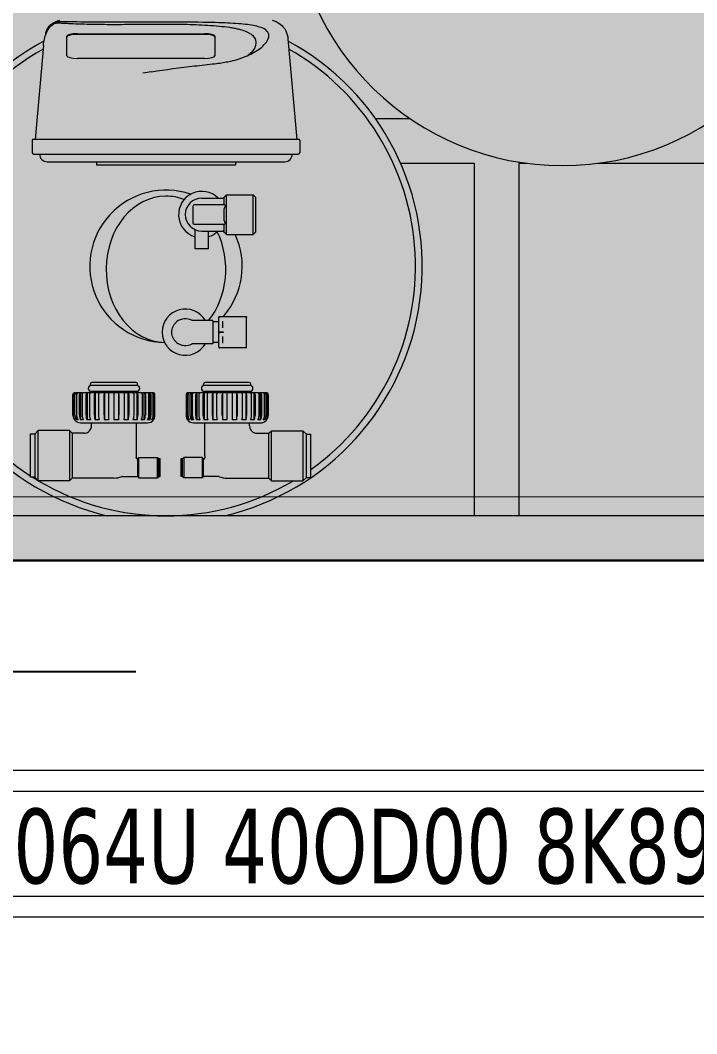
# Model space of a CAD drawing. Header units: centimetres. Extents: x 405564 to 502064, y 46284 to 60634.
# Drawn here: x 484893.1 to 484938.3, y 56594.8 to 56662.7 of the extents above; entities that cross this region are included whole.
import ezdxf
from ezdxf.enums import TextEntityAlignment as Align

# ---------------------------------------------------------------- set-up
doc = ezdxf.new("R2010")
doc.units = ezdxf.units.CM
doc.linetypes.add('CENTERX3', pattern=[23, 15, -3, 2, -3])
doc.layers.get('0').update_dxf_attribs({"color": 8, "lineweight": 9})
for name, color, linetype, lineweight in [('0-KRCN-AYDINLATMA-130426', 8, 'Continuous', 9), ('0-KRCN-MİMARİ-220526', 8, 'Continuous', 9), ('Visible (ISO)', 8, 'Continuous', 18)]:
    doc.layers.add(name, color=color, linetype=linetype, lineweight=lineweight)
doc.layers.add('AS_NOT_MIMARI', color=8, linetype='Continuous')
doc.styles.add('TAHOMA', font='tahoma.ttf')

# ---------------------------------------------------------------- blocks, each defined once
blk = doc.blocks.new('YPL 064U 40OD00 8K89 149 MG 66')
at = {"layer": '0-KRCN-AYDINLATMA-130426'}
for points in [[(75.25, -2.9), (75.25, 2.9, 0.414214), (73.25, 4.9), (-73.25, 4.9, 0.414214), (-75.25, 2.9), (-75.25, -2.9, 0.414214), (-73.25, -4.9), (73.25, -4.9, 0.414214)], [(73.85, -2.5), (73.85, 2.5, 0.414214), (72.85, 3.5), (-72.85, 3.5, 0.414214), (-73.85, 2.5), (-73.85, -2.5, 0.414214), (-72.85, -3.5), (72.85, -3.5, 0.414214)]]:
    blk.add_lwpolyline(points, format="xyb", close=True, dxfattribs=at)
at = {"layer": '0-KRCN-AYDINLATMA-130426', "ltscale": 60, "style": 'TAHOMA', "width": 0.8}
blk.add_text('YPL 064U 40OD00 8K89 149 MG 66', height=5, dxfattribs=at).set_placement((0.002, -0.148), align=Align.MIDDLE_CENTER)
blk = doc.blocks.new('G$C546873DE')
at = {"layer": '0-KRCN-AYDINLATMA-130426'}
blk.add_blockref('YPL 064U 40OD00 8K89 149 MG 66', (14360.68, 9473.546), dxfattribs=at)
blk = doc.blocks.new('A$Cdfb98813')
h = blk.add_hatch()
h.set_pattern_fill('ANGLE', color=256, scale=0.3)
h.set_pattern_definition([(0, (182.2423, -979.0145), (0, 2.0955), [1.524, -0.5715]), (90, (182.2423, -979.0145), (-2.0955, 1e-16), [1.524, -0.5715])])
h.paths.add_polyline_path([(1918.018, 199.001), (1545.018, 199.001), (1545.018, 300), (1515.018, 300), (1515.018, 199.001), (238.979, 199.001), (238.979, -429.5), (238.979, -658.015), (1918.018, -658.015)])
h.paths.add_polyline_path([(268.979, -429.5), (268.979, 169.001), (1888.018, 169.001), (1888.018, -628.015), (268.979, -628.015), (268.979, -453.5)], flags=16)
h.paths.add_polyline_path([(1888.018, -429.5), (268.979, -429.5), (268.979, -459.5), (1888.018, -459.5)], flags=0)
h = blk.add_hatch()
h.set_pattern_fill('ANGLE', color=256)
h.set_pattern_definition([(0, (-483849.746, -58273.935), (0, 6.985), [5.08, -1.905]), (90, (-483849.746, -58273.935), (-6.985, 4e-16), [5.08, -1.905])])
h.paths.add_polyline_path([(425.139, -15.05), (800.139, -15.05), (800.139, -100), (900, -100), (900.139, -15.05), (1700, -15.05), (1700, -100), (1800, -100), (1800.139, -15.05), (2235.139, -15.05), (2235.139, -206), (425.139, -206.05)])
at = {"linetype": 'CENTERX3', "ltscale": 10}
blk.add_line((1051.038, -213.5), (1013.303, -213.5), dxfattribs=at)
for points in [[(425.139, -25.065), (425.139, -206.05), (2235.139, -206.05), (2235.139, -15.05), (1800, -15.05)], [(425.139, -15.05), (800.139, -15.05), (800.139, -100), (900, -100), (900.139, -15.05), (1700, -15.05), (1700, -100), (1800, -100), (1800.139, -15.05), (2235.139, -15.05), (2235.139, -206), (425.139, -206.05), (425.139, -15.05)]]:
    blk.add_lwpolyline(points)
at = {"layer": 'Visible (ISO)'}
for p, q in [((1046.429, -172.261), (1046.429, -170.946)), ((1047.129, -170.779), (1055.629, -170.779)), ((1055.629, -170.827), (1047.129, -170.827)), ((1056.329, -170.946), (1056.329, -172.261)), ((1044.858, -171.557), (1044.308, -177.85)), ((1061.219, -171.124), (1061.219, -171.124)), ((1061.219, -171.128), (1061.808, -177.85)), ((1055.629, -172.429), (1047.129, -172.429)), ((1067.062, -176.45), (1069.373, -176.45)), ((1044.108, -177.9), (1044.108, -178.75)), ((1044.807, -177.85), (1044.158, -177.85)), ((1046.347, -177.85), (1044.807, -177.85)), ((1059.768, -177.85), (1046.347, -177.85)), ((1061.308, -177.85), (1059.768, -177.85)), ((1061.958, -177.85), (1061.308, -177.85)), ((1062.008, -177.9), (1062.008, -178.75)), ((1044.208, -178.85), (1044.856, -178.85)), ((1044.856, -178.85), (1046.356, -178.85)), ((1046.356, -178.85), (1059.759, -178.85)), ((1059.759, -178.85), (1061.259, -178.85)), ((1061.259, -178.85), (1061.908, -178.85)), ((1045.108, -179.35), (1045.739, -179.35)), ((1045.739, -179.35), (1046.529, -179.35)), ((1046.529, -179.35), (1059.586, -179.35)), ((1048.408, -179.35), (1048.408, -179.55)), ((1048.408, -179.55), (1057.708, -179.55)), ((1057.708, -179.35), (1057.708, -179.55)), ((1059.586, -179.35), (1060.376, -179.35)), ((1060.376, -179.35), (1061.008, -179.35)), ((1068.758, -179.45), (1073.675, -179.45)), ((1073.675, -179.45), (1073.675, -203.05)), ((1076.675, -179.45), (1077.204, -179.45)), ((1076.675, -179.45), (1076.675, -203.05)), ((1081.971, -179.45), (1098.874, -179.45)), ((1055.452, -181.785), (1056.855, -181.785)), ((1056.952, -181.71), (1057.102, -181.56)), ((1056.952, -182.235), (1056.952, -181.71)), ((1057.102, -184.21), (1057.102, -181.56)), ((1057.102, -181.56), (1058.902, -181.56)), ((1058.902, -184.21), (1058.902, -181.56)), ((1059.052, -181.71), (1058.902, -181.56)), ((1059.052, -181.71), (1059.052, -184.06)), ((1054.852, -182.335), (1054.852, -183.435)), ((1056.969, -182.235), (1054.952, -182.235)), ((1056.952, -183.298), (1056.952, -182.472)), ((1054.952, -183.535), (1056.969, -183.535)), ((1056.952, -184.06), (1056.952, -183.535)), ((1055.002, -185.185), (1055.002, -183.952)), ((1055.452, -183.985), (1056.855, -183.985)), ((1055.902, -185.185), (1055.902, -183.985)), ((1056.952, -184.06), (1057.102, -184.21)), ((1057.102, -184.21), (1058.902, -184.21)), ((1059.052, -184.06), (1058.902, -184.21)), ((1055.902, -185.185), (1055.002, -185.185)), ((1056.602, -189.764), (1056.602, -189.755)), ((1056.602, -190.747), (1056.602, -189.764)), ((1056.652, -189.705), (1056.863, -189.705)), ((1056.863, -189.727), (1056.652, -189.727)), ((1056.902, -189.708), (1058.402, -189.708)), ((1058.452, -190.755), (1058.452, -189.761)), ((1056.202, -189.98), (1054.795, -189.98)), ((1056.202, -189.98), (1056.202, -191.53)), ((1056.552, -190.055), (1056.202, -190.055)), ((1056.852, -190.47), (1056.852, -190.021)), ((1056.602, -190.764), (1056.602, -190.747)), ((1056.602, -191.747), (1056.602, -190.764)), ((1056.652, -190.733), (1056.863, -190.733)), ((1056.863, -190.777), (1056.652, -190.777)), ((1056.852, -191.49), (1056.852, -191.041)), ((1058.448, -190.755), (1058.452, -190.755)), ((1058.452, -191.75), (1058.452, -190.755)), ((1056.202, -191.53), (1054.795, -191.53)), ((1056.552, -191.455), (1056.202, -191.455)), ((1056.602, -191.755), (1056.602, -191.747)), ((1056.652, -191.783), (1056.863, -191.783)), ((1056.863, -191.805), (1056.652, -191.805)), ((1058.402, -191.803), (1056.902, -191.803)), ((1048.002, -194.323), (1048.002, -194.223)), ((1051.152, -194.323), (1048.002, -194.323)), ((1049.577, -194.123), (1048.102, -194.123)), ((1051.052, -194.123), (1049.577, -194.123)), ((1051.152, -194.323), (1051.152, -194.223)), ((1055.577, -194.327), (1055.577, -194.227)), ((1058.727, -194.327), (1055.577, -194.327)), ((1057.152, -194.127), (1055.677, -194.127)), ((1058.627, -194.127), (1057.152, -194.127)), ((1058.727, -194.327), (1058.727, -194.227)), ((1046.827, -194.923), (1046.827, -196.323)), ((1046.834, -196.323), (1046.834, -194.923)), ((1046.871, -194.923), (1046.871, -196.323)), ((1046.933, -194.823), (1046.927, -194.823)), ((1046.933, -194.823), (1046.933, -194.83)), ((1046.97, -194.823), (1046.933, -194.823)), ((1046.968, -196.323), (1046.968, -194.923)), ((1047.061, -194.823), (1046.97, -194.823)), ((1047.061, -194.823), (1047.061, -196.623)), ((1047.172, -194.823), (1047.061, -194.823)), ((1047.079, -194.923), (1047.079, -196.323)), ((1047.348, -194.823), (1047.172, -194.823)), ((1047.267, -196.323), (1047.267, -194.923)), ((1047.348, -194.823), (1047.348, -196.623)), ((1047.524, -194.823), (1047.348, -194.823)), ((1047.443, -194.923), (1047.443, -196.323)), ((1047.775, -194.823), (1047.524, -194.823)), ((1047.711, -196.323), (1047.711, -194.923)), ((1047.775, -194.823), (1047.775, -196.623)), ((1048.006, -194.823), (1047.775, -194.823)), ((1047.942, -194.923), (1047.942, -196.323)), ((1051.152, -194.723), (1048.002, -194.723)), ((1048.002, -194.823), (1048.002, -194.723)), ((1048.314, -194.823), (1048.006, -194.823)), ((1048.272, -196.323), (1048.272, -194.923)), ((1048.314, -194.823), (1048.314, -196.623)), ((1048.586, -194.823), (1048.314, -194.823)), ((1048.543, -194.923), (1048.543, -196.323)), ((1048.933, -194.823), (1048.586, -194.823)), ((1048.915, -196.323), (1048.915, -194.923)), ((1048.933, -194.823), (1048.933, -196.623)), ((1049.228, -194.823), (1048.933, -194.823)), ((1049.209, -194.923), (1049.209, -196.323)), ((1049.593, -194.823), (1049.228, -194.823)), ((1049.892, -194.823), (1049.593, -194.823)), ((1049.599, -196.323), (1049.599, -194.923)), ((1049.892, -196.623), (1049.892, -194.823)), ((1050.251, -194.823), (1049.892, -194.823)), ((1049.899, -194.923), (1049.899, -196.323)), ((1050.537, -194.823), (1050.251, -194.823)), ((1050.282, -196.323), (1050.282, -194.923)), ((1050.537, -196.623), (1050.537, -194.823)), ((1050.868, -194.823), (1050.537, -194.823)), ((1050.568, -194.923), (1050.568, -196.323)), ((1051.121, -194.823), (1050.868, -194.823)), ((1050.921, -196.323), (1050.921, -194.923)), ((1051.121, -196.623), (1051.121, -194.823)), ((1051.403, -194.823), (1051.121, -194.823)), ((1051.152, -194.823), (1051.152, -194.723)), ((1051.175, -194.923), (1051.175, -196.323)), ((1051.608, -194.823), (1051.403, -194.823)), ((1051.476, -196.323), (1051.476, -194.923)), ((1051.608, -196.623), (1051.608, -194.823)), ((1051.823, -194.823), (1051.608, -194.823)), ((1051.681, -194.923), (1051.681, -196.323)), ((1051.967, -194.823), (1051.823, -194.823)), ((1051.911, -196.323), (1051.911, -194.923)), ((1051.967, -196.623), (1051.967, -194.823)), ((1052.102, -194.823), (1051.967, -194.823)), ((1052.055, -194.923), (1052.055, -196.323)), ((1052.176, -194.823), (1052.102, -194.823)), ((1052.176, -194.859), (1052.176, -194.823)), ((1052.222, -194.823), (1052.176, -194.823)), ((1052.199, -196.323), (1052.199, -194.923)), ((1052.227, -194.823), (1052.222, -194.823)), ((1052.227, -194.823), (1052.227, -194.823)), ((1052.274, -194.923), (1052.274, -196.323)), ((1052.322, -196.323), (1052.322, -194.923)), ((1054.406, -194.927), (1054.406, -196.327)), ((1054.455, -196.327), (1054.455, -194.927)), ((1054.506, -194.827), (1054.502, -194.827)), ((1054.502, -194.827), (1054.502, -194.827)), ((1054.552, -194.827), (1054.506, -194.827)), ((1054.529, -194.927), (1054.529, -196.327)), ((1054.552, -194.827), (1054.552, -194.863)), ((1054.626, -194.827), (1054.552, -194.827)), ((1054.761, -194.827), (1054.626, -194.827)), ((1054.673, -196.327), (1054.673, -194.927)), ((1054.761, -194.827), (1054.761, -196.627)), ((1054.905, -194.827), (1054.761, -194.827)), ((1054.818, -194.927), (1054.818, -196.327)), ((1055.12, -194.827), (1054.905, -194.827)), ((1055.047, -196.327), (1055.047, -194.927)), ((1055.12, -194.827), (1055.12, -196.627)), ((1055.326, -194.827), (1055.12, -194.827)), ((1055.253, -194.927), (1055.253, -196.327)), ((1055.607, -194.827), (1055.326, -194.827)), ((1055.554, -196.327), (1055.554, -194.927)), ((1058.727, -194.727), (1055.577, -194.727)), ((1055.577, -194.827), (1055.577, -194.727)), ((1055.607, -194.827), (1055.607, -196.627)), ((1055.861, -194.827), (1055.607, -194.827)), ((1055.807, -194.927), (1055.807, -196.327)), ((1056.191, -194.827), (1055.861, -194.827)), ((1056.16, -196.327), (1056.16, -194.927)), ((1056.191, -194.827), (1056.191, -196.627)), ((1056.477, -194.827), (1056.191, -194.827)), ((1056.446, -194.927), (1056.446, -196.327)), ((1056.836, -194.827), (1056.477, -194.827)), ((1056.829, -196.327), (1056.829, -194.927)), ((1056.836, -194.827), (1056.836, -196.627)), ((1057.135, -194.827), (1056.836, -194.827)), ((1057.129, -194.927), (1057.129, -196.327)), ((1057.152, -194.827), (1057.135, -194.827)), ((1057.5, -194.827), (1057.152, -194.827)), ((1057.795, -194.827), (1057.5, -194.827)), ((1057.519, -196.327), (1057.519, -194.927)), ((1057.795, -196.627), (1057.795, -194.827)), ((1058.142, -194.827), (1057.795, -194.827)), ((1057.813, -194.927), (1057.813, -196.327)), ((1058.414, -194.827), (1058.142, -194.827)), ((1058.185, -196.327), (1058.185, -194.927)), ((1058.414, -196.627), (1058.414, -194.827)), ((1058.722, -194.827), (1058.414, -194.827)), ((1058.456, -194.927), (1058.456, -196.327)), ((1058.954, -194.827), (1058.722, -194.827)), ((1058.727, -194.827), (1058.727, -194.727)), ((1058.786, -196.327), (1058.786, -194.927)), ((1058.954, -196.627), (1058.954, -194.827)), ((1059.204, -194.827), (1058.954, -194.827)), ((1059.017, -194.927), (1059.017, -196.327)), ((1059.38, -194.827), (1059.204, -194.827)), ((1059.285, -196.327), (1059.285, -194.927)), ((1059.38, -196.627), (1059.38, -194.827)), ((1059.556, -194.827), (1059.38, -194.827)), ((1059.461, -194.927), (1059.461, -196.327)), ((1059.667, -194.827), (1059.556, -194.827)), ((1059.649, -196.327), (1059.649, -194.927)), ((1059.667, -196.627), (1059.667, -194.827)), ((1059.758, -194.827), (1059.667, -194.827)), ((1059.795, -194.827), (1059.758, -194.827)), ((1059.76, -194.927), (1059.76, -196.327)), ((1059.795, -194.834), (1059.795, -194.827)), ((1059.802, -194.827), (1059.795, -194.827)), ((1059.857, -196.327), (1059.857, -194.927)), ((1059.895, -194.927), (1059.895, -196.327)), ((1059.902, -194.927), (1059.902, -196.327)), ((1046.933, -196.564), (1046.933, -196.623)), ((1046.97, -196.623), (1046.933, -196.623)), ((1047.172, -196.623), (1047.061, -196.623)), ((1047.524, -196.623), (1047.348, -196.623)), ((1048.006, -196.623), (1047.775, -196.623)), ((1048.586, -196.623), (1048.314, -196.623)), ((1049.228, -196.623), (1048.933, -196.623)), ((1049.892, -196.623), (1049.593, -196.623)), ((1050.537, -196.623), (1050.251, -196.623)), ((1051.121, -196.623), (1050.868, -196.623)), ((1051.608, -196.623), (1051.403, -196.623)), ((1051.967, -196.623), (1051.823, -196.623)), ((1052.176, -196.623), (1052.102, -196.623)), ((1052.176, -196.623), (1052.176, -196.473)), ((1052.227, -196.623), (1052.222, -196.623)), ((1052.227, -196.623), (1052.227, -196.617)), ((1054.502, -196.627), (1054.502, -196.621)), ((1054.506, -196.627), (1054.502, -196.627)), ((1054.552, -196.477), (1054.552, -196.627)), ((1054.626, -196.627), (1054.552, -196.627)), ((1054.905, -196.627), (1054.761, -196.627)), ((1055.326, -196.627), (1055.12, -196.627)), ((1055.861, -196.627), (1055.607, -196.627)), ((1056.477, -196.627), (1056.191, -196.627)), ((1057.135, -196.627), (1056.836, -196.627)), ((1057.795, -196.627), (1057.5, -196.627)), ((1058.414, -196.627), (1058.142, -196.627)), ((1058.954, -196.627), (1058.722, -196.627)), ((1059.38, -196.627), (1059.204, -196.627)), ((1059.667, -196.627), (1059.556, -196.627)), ((1059.795, -196.627), (1059.758, -196.627)), ((1059.795, -196.627), (1059.795, -196.568)), ((1044.277, -197.573), (1044.502, -197.348)), ((1044.502, -200.698), (1044.502, -197.348)), ((1046.602, -197.348), (1044.502, -197.348)), ((1046.602, -197.348), (1046.602, -200.698)), ((1046.777, -197.523), (1046.602, -197.348)), ((1047.327, -196.823), (1051.827, -196.823)), ((1048.077, -197.023), (1048.077, -196.823)), ((1051.077, -199.023), (1051.077, -196.823)), ((1054.902, -196.827), (1059.402, -196.827)), ((1055.652, -199.027), (1055.652, -196.827)), ((1058.652, -197.027), (1058.652, -196.827)), ((1059.952, -197.527), (1060.127, -197.352)), ((1060.127, -200.702), (1060.127, -197.352)), ((1060.127, -197.352), (1062.227, -197.352)), ((1062.227, -197.352), (1062.227, -200.702)), ((1062.452, -197.577), (1062.227, -197.352)), ((1043.977, -197.573), (1043.977, -200.473)), ((1044.277, -197.573), (1043.977, -197.573)), ((1044.277, -197.573), (1044.277, -200.473)), ((1046.777, -197.523), (1046.777, -200.523)), ((1047.577, -197.523), (1046.777, -197.523)), ((1059.152, -197.527), (1059.952, -197.527)), ((1059.952, -200.527), (1059.952, -197.527)), ((1062.452, -200.477), (1062.452, -197.577)), ((1062.452, -197.577), (1062.752, -197.577)), ((1062.752, -200.477), (1062.752, -197.577)), ((1051.119, -199.223), (1051.177, -199.223)), ((1051.177, -199.223), (1051.252, -199.148)), ((1051.177, -200.423), (1051.177, -199.223)), ((1051.252, -200.498), (1051.252, -199.148)), ((1051.252, -199.148), (1052.482, -199.148)), ((1052.482, -200.498), (1052.482, -199.148)), ((1052.557, -199.223), (1052.482, -199.148)), ((1052.557, -199.223), (1052.557, -200.423)), ((1052.557, -199.223), (1052.677, -199.223)), ((1052.677, -200.423), (1052.677, -199.223)), ((1054.052, -199.227), (1054.052, -200.427)), ((1054.172, -199.227), (1054.052, -199.227)), ((1054.172, -199.227), (1054.247, -199.152)), ((1054.172, -200.427), (1054.172, -199.227)), ((1054.247, -199.152), (1054.247, -200.502)), ((1055.477, -199.152), (1054.247, -199.152)), ((1055.477, -199.152), (1055.477, -200.502)), ((1055.552, -199.227), (1055.477, -199.152)), ((1055.552, -199.227), (1055.552, -200.427)), ((1055.609, -199.227), (1055.552, -199.227)), ((1044.277, -200.473), (1043.977, -200.473)), ((1044.277, -200.473), (1044.502, -200.698)), ((1046.602, -200.698), (1044.502, -200.698)), ((1046.777, -200.523), (1046.602, -200.698)), ((1049.577, -200.523), (1046.777, -200.523)), ((1050.124, -200.423), (1051.177, -200.423)), ((1051.177, -200.423), (1051.252, -200.498)), ((1051.252, -200.498), (1052.482, -200.498)), ((1052.557, -200.423), (1052.482, -200.498)), ((1052.557, -200.423), (1052.677, -200.423)), ((1054.172, -200.427), (1054.052, -200.427)), ((1054.172, -200.427), (1054.247, -200.502)), ((1055.477, -200.502), (1054.247, -200.502)), ((1055.552, -200.427), (1055.477, -200.502)), ((1056.604, -200.427), (1055.552, -200.427)), ((1057.152, -200.527), (1059.952, -200.527)), ((1059.952, -200.527), (1060.127, -200.702)), ((1060.127, -200.702), (1062.227, -200.702)), ((1062.452, -200.477), (1062.227, -200.702)), ((1062.452, -200.477), (1062.752, -200.477)), ((1148.675, -203.05), (936.675, -203.05)), ((1151.675, -206.05), (933.675, -206.05))]:
    blk.add_line(p, q, dxfattribs=at)
blk.add_lwpolyline([(1383.84, -168.339), (1776.42, -168.339), (1776.42, -201.839), (415.585, -201.748)], dxfattribs=at)
for centre, radius, start, end in [((1079.587, -161.508), 18.1, 93.37893, 86.62107), ((1053.058, -186.35), 17.15, 118.40657, 256.84575), ((1053.058, -186.35), 17.15, 283.15425, 61.53281), ((1053.058, -186.35), 16.7, 64.34423, 64.34425), ((1053.058, -186.35), 16.7, 119.49394, 237.05925), ((1053.058, -186.35), 16.7, 119.42975, 119.42977), ((1053.058, -186.35), 16.7, 305.48413, 60.50606), ((1044.158, -177.9), 0.05, 90, 180), ((1061.958, -177.9), 0.05, 0, 90), ((1044.208, -178.75), 0.1, 180, 269.9995), ((1045.108, -178.85), 0.5, 180, 270), ((1061.008, -178.85), 0.5, 270, 0), ((1061.908, -178.75), 0.1, 270, 0), ((1053.058, -186.35), 5.1, 71.1105, 268.96579), ((1055.452, -182.885), 1.55, 45.20868, 252.72802), ((1055.452, -182.885), 1.1, 90, 270), ((1056.855, -181.685), 0.1, 270, 345.52249), ((1054.952, -182.335), 0.1, 90, 180), ((1054.952, -183.435), 0.1, 180, 270), ((1055.452, -182.885), 1.55, 287.27198, 314.79132), ((1056.855, -184.085), 0.1, 14.47751, 90), ((1053.058, -186.35), 5.1, 318.82062, 24.80932), ((1054.352, -190.755), 1.55, 30, 330), ((1054.352, -190.755), 0.9, 60.09172, 130.32022), ((1053.058, -186.35), 4.625, 232.10708, 232.10846), ((1056.552, -190.005), 0.05, 270, 0), ((1053.058, -186.35), 5.1, 313.42718, 313.98723), ((1054.352, -190.755), 0.9, 229.67978, 299.90828), ((1056.552, -191.505), 0.05, 0, 90), ((1048.052, -194.523), 0.2, 90, 270), ((1048.102, -194.223), 0.1, 90.00093, 180), ((1051.052, -194.223), 0.1, 0, 89.99907), ((1051.102, -194.523), 0.2, 270, 90), ((1055.627, -194.527), 0.2, 90, 270), ((1055.677, -194.227), 0.1, 90.00093, 180), ((1058.627, -194.227), 0.1, 0, 89.99907), ((1058.677, -194.527), 0.2, 270, 90), ((1046.927, -194.923), 0.1, 90, 180), ((1059.802, -194.927), 0.1, 0, 90), ((1047.327, -196.323), 0.5, 180, 270), ((1051.827, -196.323), 0.5, 270, 323.1301), ((1054.902, -196.327), 0.5, 216.8699, 270), ((1059.402, -196.327), 0.5, 270, 0), ((1049.577, -199.023), 1.5, 354.44669, 0), ((1057.152, -199.027), 1.5, 180, 185.55331), ((1053.058, -186.35), 16.7, 237.7459, 239.11813), ((1053.058, -186.35), 16.7, 239.2227, 300.75364), ((1049.577, -199.023), 1.5, 270, 290.69384), ((1057.152, -199.027), 1.5, 249.30616, 270)]:
    blk.add_arc(centre, radius, start, end, dxfattribs=at)
for centre, major_axis, ratio, start_param, end_param in [((1109.038, -169.705), (-63.981, -11.28), 0.675743, 6.052129, 6.054634), ((1047.129, -170.946), (-0.7, 0), 0.23913, 4.712389, 6.283185), ((1047.129, -170.994), (-0.7, 0), 0.23913, 4.712389, 6.283185), ((1055.629, -170.946), (0.7, 0), 0.23913, 0, 1.570796), ((1055.629, -170.994), (0.7, 0), 0.23913, 0, 1.570796), ((1047.129, -172.261), (-0.7, 0), 0.23913, 0, 1.570796), ((1055.629, -172.261), (0.7, 0), 0.23913, 4.712389, 6.283185), ((1053.941, -182.167), (34.559, 5.163), 0.258191, 1.586009, 1.602337), ((1053.058, -186.55), (0, 4.9), 0.816327, 0, 3.118518), ((1053.058, -186.55), (0, 4.9), 0.816327, 5.975015, 6.283185), ((1053.058, -186.55), (0, 4.9), 0.816327, 3.936902, 5.251325), ((1053.058, -186.55), (0, 4.9), 0.816327, 3.318247, 3.31825), ((1046.933, -194.923), (-0.001, 0.1), 0.99364, 6.275015, 7.845703), ((1046.97, -194.923), (0.001, -0.1), 0.99364, 3.133414, 4.704103), ((1047.061, -194.923), (0, 0.1), 0.931206, 6.282498, 7.853186), ((1047.172, -194.923), (0, -0.1), 0.931206, 3.140904, 4.711592), ((1047.348, -194.923), (0, 0.1), 0.810261, 6.282982, 7.85367), ((1047.524, -194.923), (0, -0.1), 0.810261, 3.141389, 4.712077), ((1047.775, -194.923), (0, 0.1), 0.638404, 6.28311, 7.853798), ((1048.006, -194.923), (0, -0.1), 0.638404, 3.141517, 4.712206), ((1048.314, -194.923), (0, 0.1), 0.426434, 6.283159, 7.853847), ((1048.586, -194.923), (0, -0.1), 0.426434, 3.141566, 4.712254), ((1048.933, -194.923), (0, 0.1), 0.18767, 6.283178, 7.853867), ((1049.228, -194.923), (0, -0.1), 0.18767, 3.141586, 4.712274), ((1049.593, -194.923), (0, -0.1), 0.062887, 1.570908, 3.141596), ((1049.892, -194.923), (0, 0.1), 0.062887, 4.712501, 6.283189), ((1050.251, -194.923), (0, -0.1), 0.309492, 1.570919, 3.141607), ((1050.537, -194.923), (0, 0.1), 0.309492, 4.712511, 6.283199), ((1050.868, -194.923), (0, -0.1), 0.536651, 1.57095, 3.141638), ((1051.121, -194.923), (0, 0.1), 0.536651, 4.712543, 6.283231), ((1051.403, -194.923), (0, -0.1), 0.73009, 1.571027, 3.141715), ((1051.608, -194.923), (0, 0.1), 0.73009, 4.71262, 6.283308), ((1051.823, -194.923), (0, -0.1), 0.877654, 1.571259, 3.141947), ((1051.967, -194.923), (0, 0.1), 0.877654, 4.712852, 6.28354), ((1052.102, -194.923), (0, -0.1), 0.970073, 1.572582, 3.14327), ((1052.176, -194.923), (0, 0.1), 0.970073, 4.714176, 6.284864), ((1052.222, -194.923), (-0.1, -0.003), 0.998461, 3.107581, 4.678269), ((1054.506, -194.927), (-0.1, 0.003), 0.998461, 4.746543, 6.317231), ((1054.552, -194.927), (0, 0.1), 0.970073, 6.281508, 7.852196), ((1054.626, -194.927), (0, -0.1), 0.970073, 3.139914, 4.710602), ((1054.761, -194.927), (0, 0.1), 0.877654, 6.282831, 7.853519), ((1054.905, -194.927), (0, -0.1), 0.877654, 3.141238, 4.711926), ((1055.12, -194.927), (0, 0.1), 0.73009, 6.283063, 7.853751), ((1055.326, -194.927), (0, -0.1), 0.73009, 3.14147, 4.712158), ((1055.607, -194.927), (0, 0.1), 0.536651, 6.28314, 7.853828), ((1055.861, -194.927), (0, -0.1), 0.536651, 3.141547, 4.712235), ((1056.191, -194.927), (0, 0.1), 0.309492, 6.283171, 7.853859), ((1056.477, -194.927), (0, -0.1), 0.309492, 3.141579, 4.712267), ((1056.836, -194.927), (0, 0.1), 0.062887, 6.283182, 7.85387), ((1057.135, -194.927), (0, -0.1), 0.062887, 3.141589, 4.712277), ((1057.5, -194.927), (0, -0.1), 0.18767, 1.570911, 3.1416), ((1057.795, -194.927), (0, 0.1), 0.18767, 4.712504, 6.283192), ((1058.142, -194.927), (0, -0.1), 0.426434, 1.570931, 3.141619), ((1058.414, -194.927), (0, 0.1), 0.426434, 4.712524, 6.283212), ((1058.722, -194.927), (0, -0.1), 0.638404, 1.57098, 3.141668), ((1058.954, -194.927), (0, 0.1), 0.638404, 4.712572, 6.283261), ((1059.204, -194.927), (0, -0.1), 0.810261, 1.571108, 3.141796), ((1059.38, -194.927), (0, 0.1), 0.810261, 4.712701, 6.283389), ((1059.556, -194.927), (0, -0.1), 0.931206, 1.571592, 3.14228), ((1059.667, -194.927), (0, 0.1), 0.931206, 4.713185, 6.283874), ((1059.758, -194.927), (-0.001, -0.1), 0.99364, 1.579075, 3.149763), ((1059.795, -194.927), (0.001, 0.1), 0.99364, 4.720675, 6.291364), ((1047.33, -196.323), (0.002, 0.5), 0.99349, 1.575775, 2.219358), ((1047.368, -196.323), (-0.002, -0.5), 0.99349, 4.717357, 5.36094), ((1047.434, -196.323), (0, 0.5), 0.931065, 1.571282, 2.214866), ((1047.544, -196.323), (0, -0.5), 0.931065, 4.712874, 5.356457), ((1047.672, -196.323), (0, 0.5), 0.810139, 1.570985, 2.214568), ((1047.848, -196.323), (0, -0.5), 0.810138, 4.712577, 5.356161), ((1048.03, -196.323), (0, 0.5), 0.638308, 1.570906, 2.214489), ((1048.261, -196.323), (0, -0.5), 0.638308, 4.712498, 5.356082), ((1048.485, -196.323), (0, 0.5), 0.42637, 1.570876, 2.214459), ((1048.756, -196.323), (0, -0.5), 0.42637, 4.712468, 5.356052), ((1049.009, -196.323), (0, 0.5), 0.187641, 1.570864, 2.214447), ((1049.303, -196.323), (0, -0.5), 0.187641, 4.712456, 5.35604), ((1049.568, -196.323), (0, -0.5), 0.062878, 0.927148, 1.570731), ((1049.867, -196.323), (0, 0.5), 0.062878, 4.06874, 4.712324), ((1050.128, -196.323), (0, -0.5), 0.309445, 0.927141, 1.570724), ((1050.413, -196.323), (0, 0.5), 0.309445, 4.068734, 4.712317), ((1050.653, -196.323), (0, -0.5), 0.53657, 0.927122, 1.570705), ((1050.906, -196.323), (0, 0.5), 0.53657, 4.068714, 4.712298), ((1051.111, -196.323), (0, -0.5), 0.729979, 0.927074, 1.570657), ((1051.316, -196.323), (0, 0.5), 0.729979, 4.068667, 4.71225), ((1051.472, -196.323), (0, -0.5), 0.877522, 0.926931, 1.570515), ((1051.616, -196.323), (0, 0.5), 0.877521, 4.068525, 4.712108), ((1051.714, -196.323), (0.001, -0.5), 0.969926, 0.926122, 1.569705), ((1051.789, -196.323), (-0.001, 0.5), 0.969926, 4.067717, 4.7113), ((1051.822, -196.323), (-0.501, 0.012), 0.998614, 2.521274, 3.164857), ((1054.906, -196.327), (-0.501, -0.012), 0.998614, 6.259968, 6.903551), ((1054.94, -196.327), (0.001, 0.5), 0.969926, 1.571887, 2.215471), ((1055.014, -196.327), (-0.001, -0.5), 0.969926, 4.713478, 5.357061), ((1055.112, -196.327), (0, 0.5), 0.877522, 1.571078, 2.214661), ((1055.256, -196.327), (0, -0.5), 0.877521, 4.71267, 5.356253), ((1055.412, -196.327), (0, 0.5), 0.729979, 1.570935, 2.214519), ((1055.617, -196.327), (0, -0.5), 0.729979, 4.712528, 5.356111), ((1055.822, -196.327), (0, 0.5), 0.53657, 1.570888, 2.214471), ((1056.075, -196.327), (0, -0.5), 0.53657, 4.71248, 5.356064), ((1056.315, -196.327), (0, 0.5), 0.309445, 1.570868, 2.214452), ((1056.6, -196.327), (0, -0.5), 0.309445, 4.712461, 5.356044), ((1056.861, -196.327), (0, 0.5), 0.062878, 1.570862, 2.214445), ((1057.16, -196.327), (0, -0.5), 0.062878, 4.712454, 5.356038), ((1057.425, -196.327), (0, -0.5), 0.187641, 0.927145, 1.570729), ((1057.72, -196.327), (0, 0.5), 0.187641, 4.068738, 4.712321), ((1057.972, -196.327), (0, -0.5), 0.42637, 0.927133, 1.570717), ((1058.243, -196.327), (0, 0.5), 0.42637, 4.068726, 4.71231), ((1058.467, -196.327), (0, -0.5), 0.638308, 0.927103, 1.570687), ((1058.698, -196.327), (0, 0.5), 0.638308, 4.068696, 4.71228), ((1058.88, -196.327), (0, -0.5), 0.810139, 0.927024, 1.570608), ((1059.056, -196.327), (0, 0.5), 0.810138, 4.068617, 4.712201), ((1059.184, -196.327), (0, -0.5), 0.931065, 0.926727, 1.57031), ((1059.294, -196.327), (0, 0.5), 0.931065, 4.068321, 4.711904), ((1059.36, -196.327), (0.002, -0.5), 0.99349, 0.922234, 1.565818), ((1059.398, -196.327), (-0.002, 0.5), 0.99349, 4.063838, 4.707421)]:
    blk.add_ellipse(centre, major_axis=major_axis, ratio=ratio, start_param=start_param, end_param=end_param, dxfattribs=at)
for points, knots in [([(1045.012, -170.785), (1045.026, -170.697), (1045.052, -170.609), (1045.13, -170.437), (1045.182, -170.352), (1045.319, -170.197), (1045.398, -170.132), (1045.545, -170.048), (1045.612, -170.02), (1045.75, -169.984), (1045.816, -169.976), (1045.883, -169.977)], [0, 0, 0, 0, 0.381629, 0.381629, 0.759783, 0.759783, 1.135288, 1.135288, 1.40392, 1.40392, 1.646261, 1.646261, 1.646261, 1.646261]), ([(1045.056, -170.724), (1045.096, -170.621), (1045.147, -170.525), (1045.281, -170.336), (1045.365, -170.25), (1045.516, -170.144), (1045.583, -170.108), (1045.694, -170.071), (1045.733, -170.062), (1045.809, -170.052), (1045.846, -170.05), (1045.882, -170.052)], [0.472865, 0.472865, 0.472865, 0.472865, 0.967811, 0.967811, 1.561774, 1.561774, 1.940129, 1.940129, 2.132617, 2.132617, 2.312393, 2.312393, 2.312393, 2.312393]), ([(1045.882, -170.052), (1045.884, -170.053), (1045.886, -170.053), (1046.013, -170.06), (1046.137, -170.067), (1046.388, -170.08), (1046.513, -170.086), (1047.143, -170.115), (1047.653, -170.13), (1048.421, -170.145), (1048.677, -170.148), (1049.19, -170.153), (1049.446, -170.153), (1050.211, -170.152), (1050.719, -170.148), (1051.735, -170.138), (1052.243, -170.133), (1053.264, -170.131), (1053.776, -170.134), (1054.551, -170.151), (1054.81, -170.159), (1055.332, -170.18), (1055.594, -170.193), (1056.112, -170.225), (1056.367, -170.244), (1056.854, -170.29), (1057.086, -170.317), (1057.409, -170.364), (1057.512, -170.381), (1057.708, -170.417), (1057.801, -170.436), (1058.06, -170.498), (1058.21, -170.543), (1058.469, -170.643), (1058.578, -170.697), (1058.759, -170.81), (1058.832, -170.87), (1059.003, -171.056), (1059.055, -171.189), (1059.073, -171.391), (1059.068, -171.459), (1059.044, -171.593), (1059.025, -171.66), (1058.938, -171.857), (1058.844, -171.984), (1058.644, -172.153), (1058.578, -172.201), (1058.504, -172.247)], [0.0776353, 0.0776353, 0.0776353, 0.0776353, 0.0779136, 0.0779136, 0.0935386, 0.0935386, 0.1091636, 0.1091636, 0.1716636, 0.1716636, 0.2029136, 0.2029136, 0.2341636, 0.2341636, 0.2966636, 0.2966636, 0.3591636, 0.3591636, 0.4216636, 0.4216636, 0.4529136, 0.4529136, 0.4841636, 0.4841636, 0.5154136, 0.5154136, 0.5466636, 0.5466636, 0.5622886, 0.5622886, 0.5779136, 0.5779136, 0.6091636, 0.6091636, 0.6404136, 0.6404136, 0.6716636, 0.6716636, 0.7341636, 0.7341636, 0.7654136, 0.7654136, 0.7966636, 0.7966636, 0.8591636, 0.8591636, 0.8847726, 0.8847726, 0.8847726, 0.8847726]), ([(1057.764, -172.517), (1058.015, -172.447), (1058.274, -172.343), (1058.531, -172.239), (1058.693, -172.163), (1059.181, -171.903), (1059.436, -171.714), (1059.74, -171.402), (1059.827, -171.275), (1059.905, -171.094), (1059.923, -171.034), (1059.938, -170.929), (1059.938, -170.883), (1059.923, -170.784), (1059.905, -170.731), (1059.807, -170.573), (1059.683, -170.477), (1059.288, -170.311), (1059.013, -170.243), (1058.301, -170.137), (1057.885, -170.102), (1056.932, -170.053), (1056.347, -170.033), (1054.757, -170.006), (1054.073, -170.003), (1052.876, -169.999), (1052.169, -170.001), (1050.313, -170.007), (1049.247, -170.011), (1047.125, -169.996), (1046.434, -169.986), (1045.883, -169.977)], [0.000246, 0.000246, 0.000246, 0.000246, 0.938792, 0.938792, 3.066916, 3.066916, 8.042911, 8.042911, 11.63656, 11.63656, 13.470257, 13.470257, 15.01691, 15.01691, 16.886952, 16.886952, 20.958774, 20.958774, 25.148685, 25.148685, 29.291194, 29.291194, 32.674371, 32.674371, 35.689613, 35.689613, 40.62606, 40.62606, 47.551374, 47.551374, 52.489589, 52.489589, 52.489589, 52.489589]), ([(1060.158, -169.879), (1060.517, -169.957), (1060.904, -170.23), (1061.162, -170.762), (1061.204, -170.947), (1061.219, -171.124)], [0, 0, 0, 0, 3.562875, 3.562875, 5.35559, 5.35559, 5.35559, 5.35559]), ([(1052.083, -173.324), (1053.035, -173.178), (1054.015, -173.05), (1055.406, -172.887), (1055.904, -172.835), (1056.628, -172.746), (1056.928, -172.703), (1057.481, -172.596), (1057.654, -172.548), (1057.764, -172.517)], [-2.389967, -2.389967, -2.389967, -2.389967, -1.294845, -1.294845, -0.797462, -0.797462, -0.414367, -0.414367, -0.000042, -0.000042, -0.000042, -0.000042]), ([(1056.935, -182.235), (1056.927, -182.235), (1056.918, -182.233), (1056.892, -182.222), (1056.874, -182.212), (1056.855, -182.198), (1056.855, -182.198), (1056.855, -182.198)], [0.2627074, 0.2627074, 0.2627074, 0.2627074, 0.3044215, 0.3044215, 0.3676926, 0.3676926, 0.3681972, 0.3681972, 0.3681972, 0.3681972]), ([(1056.969, -182.235), (1056.976, -182.235), (1056.982, -182.236), (1056.996, -182.241), (1057.004, -182.246), (1057.012, -182.259), (1057.014, -182.264), (1057.017, -182.274), (1057.018, -182.28), (1057.018, -182.293), (1057.017, -182.3), (1057.014, -182.314), (1057.012, -182.321), (1057.008, -182.33), (1057.007, -182.333), (1057.006, -182.335)], [0.4236088, 0.4236088, 0.4236088, 0.4236088, 0.4528663, 0.4528663, 0.4965035, 0.4965035, 0.5183221, 0.5183221, 0.5401406, 0.5401406, 0.5619592, 0.5619592, 0.5837778, 0.5837778, 0.5909584, 0.5909584, 0.5909584, 0.5909584]), ([(1056.855, -183.573), (1056.855, -183.572), (1056.855, -183.572), (1056.874, -183.558), (1056.892, -183.548), (1056.918, -183.537), (1056.927, -183.535), (1056.935, -183.535)], [-0.0006168, -0.0006168, -0.0006168, -0.0006168, 0, 0, 0.0773322, 0.0773322, 0.1283166, 0.1283166, 0.1283166, 0.1283166]), ([(1057.006, -183.435), (1057.007, -183.437), (1057.008, -183.44), (1057.012, -183.449), (1057.014, -183.456), (1057.017, -183.47), (1057.018, -183.477), (1057.018, -183.49), (1057.017, -183.496), (1057.014, -183.507), (1057.012, -183.511), (1057.004, -183.524), (1056.996, -183.529), (1056.982, -183.534), (1056.976, -183.535), (1056.969, -183.535)], [0.1426596, 0.1426596, 0.1426596, 0.1426596, 0.1498401, 0.1498401, 0.1716587, 0.1716587, 0.1934773, 0.1934773, 0.2152959, 0.2152959, 0.2371145, 0.2371145, 0.2807517, 0.2807517, 0.3100092, 0.3100092, 0.3100092, 0.3100092]), ([(1055.002, -183.952), (1055.002, -183.941), (1055, -183.93), (1054.993, -183.909), (1054.988, -183.9), (1054.974, -183.882), (1054.966, -183.875), (1054.955, -183.867), (1054.953, -183.866), (1054.95, -183.864), (1054.95, -183.864), (1054.949, -183.864), (1054.949, -183.863), (1054.948, -183.863), (1054.948, -183.863), (1054.948, -183.863), (1054.948, -183.863), (1054.948, -183.863), (1054.948, -183.863), (1054.947, -183.863), (1054.947, -183.863), (1054.947, -183.863), (1054.947, -183.863), (1054.947, -183.863), (1054.947, -183.863), (1054.947, -183.863), (1054.947, -183.863), (1054.947, -183.863), (1054.947, -183.863), (1054.947, -183.863)], [0, 0, 0, 0, 0.0323577, 0.0323577, 0.0648602, 0.0648602, 0.0973611, 0.0973611, 0.1053718, 0.1053718, 0.1071061, 0.1071061, 0.1076663, 0.1076663, 0.1084803, 0.1084803, 0.1092878, 0.1092878, 0.1108963, 0.1108963, 0.113521, 0.113521, 0.1145041, 0.1145041, 0.1145963, 0.1145963, 0.1146462, 0.1146462, 0.1146587, 0.1146587, 0.1146587, 0.1146587]), ([(1056.602, -189.755), (1056.602, -189.755), (1056.602, -189.755), (1056.602, -189.748), (1056.603, -189.742), (1056.608, -189.729), (1056.612, -189.724), (1056.621, -189.715), (1056.626, -189.712), (1056.635, -189.708), (1056.638, -189.707), (1056.645, -189.706), (1056.648, -189.705), (1056.652, -189.705)], [-0.0800181, -0.0800181, -0.0800181, -0.0800181, -0.07967796, -0.07967796, -0.05873332, -0.05873332, -0.03915341, -0.03915341, -0.01981914, -0.01981914, -0.00994749, -0.00994749, 0, 0, 0, 0]), ([(1056.602, -189.764), (1056.602, -189.763), (1056.602, -189.763), (1056.602, -189.758), (1056.603, -189.754), (1056.608, -189.745), (1056.612, -189.741), (1056.621, -189.734), (1056.627, -189.732), (1056.639, -189.728), (1056.645, -189.727), (1056.652, -189.727)], [-0.00034055, -0.00034055, -0.00034055, -0.00034055, 0, 0, 0.02086783, 0.02086783, 0.04047536, 0.04047536, 0.06031477, 0.06031477, 0.07983739, 0.07983739, 0.07983739, 0.07983739]), ([(1056.863, -189.705), (1056.866, -189.705), (1056.869, -189.705), (1056.873, -189.705), (1056.875, -189.705), (1056.877, -189.705), (1056.878, -189.705), (1056.878, -189.705)], [-0.01580764, -0.01580764, -0.01580764, -0.01580764, -0.00841109, -0.00841109, -0.00314398, -0.00314398, -0.00001957, -0.00001957, -0.00001957, -0.00001957]), ([(1056.878, -189.732), (1056.878, -189.731), (1056.877, -189.731), (1056.875, -189.729), (1056.873, -189.729), (1056.869, -189.728), (1056.866, -189.727), (1056.863, -189.727)], [-0.02152917, -0.02152917, -0.02152917, -0.02152917, -0.01689867, -0.01689867, -0.00938026, -0.00938026, 0, 0, 0, 0]), ([(1056.88, -189.706), (1056.884, -189.707), (1056.889, -189.707), (1056.896, -189.708), (1056.899, -189.708), (1056.902, -189.708)], [0, 0, 0, 0, 0.01398351, 0.01398351, 0.02228872, 0.02228872, 0.02228872, 0.02228872]), ([(1056.88, -189.706), (1056.884, -189.707), (1056.889, -189.707), (1056.896, -189.708), (1056.899, -189.708), (1056.902, -189.708)], [0, 0, 0, 0, 0.01401961, 0.01401961, 0.02228503, 0.02228503, 0.02228503, 0.02228503]), ([(1058.402, -189.708), (1058.402, -189.708), (1058.402, -189.708), (1058.402, -189.708), (1058.402, -189.708), (1058.403, -189.708), (1058.404, -189.708), (1058.407, -189.708), (1058.409, -189.708), (1058.415, -189.71), (1058.42, -189.711), (1058.429, -189.715), (1058.434, -189.718), (1058.441, -189.724), (1058.443, -189.727), (1058.445, -189.73)], [0, 0, 0, 0, 0.00010897, 0.00010897, 0.00080639, 0.00080639, 0.00289918, 0.00289918, 0.00919077, 0.00919077, 0.02404276, 0.02404276, 0.04058139, 0.04058139, 0.05286631, 0.05286631, 0.05286631, 0.05286631]), ([(1058.416, -189.716), (1058.425, -189.716), (1058.441, -189.721), (1058.447, -189.733), (1058.447, -189.734), (1058.448, -189.735), (1058.448, -189.736)], [0, 0, 0, 0, 0.925233, 0.925233, 0.925233, 1, 1, 1, 1]), ([(1058.448, -189.736), (1058.449, -189.741), (1058.451, -189.746), (1058.451, -189.755), (1058.452, -189.757), (1058.452, -189.76), (1058.452, -189.76), (1058.452, -189.761)], [-0.02879609, -0.02879609, -0.02879609, -0.02879609, -0.00947084, -0.00947084, 0, 0, 0.00047934, 0.00047934, 0.00047934, 0.00047934]), ([(1053.452, -190.755), (1053.452, -190.69), (1053.459, -190.625), (1053.473, -190.561), (1053.487, -190.498), (1053.507, -190.436), (1053.535, -190.378), (1053.548, -190.348), (1053.563, -190.319), (1053.58, -190.291), (1053.597, -190.263), (1053.615, -190.236), (1053.635, -190.211), (1053.674, -190.159), (1053.719, -190.112), (1053.769, -190.069)], [-1, -1, -1, -1, -0.75, -0.75, -0.75, -0.5, -0.5, -0.5, -0.375, -0.375, -0.375, -0.25, -0.25, -0.25, 0, 0, 0, 0]), ([(1054.8, -189.975), (1054.802, -189.976), (1054.804, -189.977), (1054.809, -189.979), (1054.812, -189.98), (1054.813, -189.98)], [0, 0, 0, 0, 0.00652704, 0.00652704, 0.01610318, 0.01610318, 0.01610318, 0.01610318]), ([(1053.769, -191.442), (1053.719, -191.399), (1053.674, -191.352), (1053.635, -191.3), (1053.615, -191.274), (1053.597, -191.247), (1053.58, -191.219), (1053.563, -191.191), (1053.548, -191.162), (1053.535, -191.133), (1053.507, -191.074), (1053.487, -191.013), (1053.473, -190.949), (1053.459, -190.886), (1053.452, -190.821), (1053.452, -190.755)], [-1, -1, -1, -1, -0.75, -0.75, -0.75, -0.625, -0.625, -0.625, -0.5, -0.5, -0.5, -0.25, -0.25, -0.25, 0, 0, 0, 0]), ([(1056.602, -190.747), (1056.602, -190.747), (1056.602, -190.747), (1056.602, -190.745), (1056.603, -190.743), (1056.608, -190.74), (1056.612, -190.739), (1056.621, -190.736), (1056.626, -190.735), (1056.635, -190.734), (1056.638, -190.734), (1056.645, -190.734), (1056.648, -190.733), (1056.652, -190.733)], [-0.0800181, -0.0800181, -0.0800181, -0.0800181, -0.07967796, -0.07967796, -0.05873332, -0.05873332, -0.03915341, -0.03915341, -0.01981914, -0.01981914, -0.00994749, -0.00994749, 0, 0, 0, 0]), ([(1056.602, -190.764), (1056.602, -190.764), (1056.602, -190.764), (1056.602, -190.765), (1056.603, -190.767), (1056.608, -190.771), (1056.612, -190.772), (1056.621, -190.774), (1056.627, -190.775), (1056.639, -190.777), (1056.645, -190.777), (1056.652, -190.777)], [-0.00034055, -0.00034055, -0.00034055, -0.00034055, 0, 0, 0.02086783, 0.02086783, 0.04047536, 0.04047536, 0.06031477, 0.06031477, 0.07983739, 0.07983739, 0.07983739, 0.07983739]), ([(1056.863, -190.733), (1056.866, -190.733), (1056.869, -190.733), (1056.873, -190.732), (1056.875, -190.731), (1056.877, -190.73), (1056.878, -190.729), (1056.878, -190.729)], [-0.01584471, -0.01584471, -0.01584471, -0.01584471, -0.00843091, -0.00843091, -0.00308972, -0.00308972, -0.00004121, -0.00004121, -0.00004121, -0.00004121]), ([(1056.878, -190.782), (1056.878, -190.781), (1056.877, -190.781), (1056.875, -190.779), (1056.873, -190.779), (1056.869, -190.778), (1056.866, -190.777), (1056.863, -190.777)], [-0.02152917, -0.02152917, -0.02152917, -0.02152917, -0.01689867, -0.01689867, -0.00938026, -0.00938026, 0, 0, 0, 0]), ([(1058.416, -190.755), (1058.425, -190.755), (1058.441, -190.755), (1058.447, -190.755), (1058.447, -190.755), (1058.448, -190.755), (1058.448, -190.755)], [0, 0, 0, 0, 0.925233, 0.925233, 0.925233, 1, 1, 1, 1]), ([(1054.813, -191.53), (1054.813, -191.53), (1054.813, -191.53), (1054.812, -191.531), (1054.811, -191.531), (1054.809, -191.532), (1054.807, -191.532), (1054.804, -191.533), (1054.802, -191.534), (1054.8, -191.535)], [0.04999073, 0.04999073, 0.04999073, 0.04999073, 0.0509509, 0.0509509, 0.05484619, 0.05484619, 0.05965122, 0.05965122, 0.06631776, 0.06631776, 0.06631776, 0.06631776]), ([(1056.602, -191.747), (1056.602, -191.747), (1056.602, -191.747), (1056.602, -191.752), (1056.603, -191.757), (1056.608, -191.766), (1056.612, -191.77), (1056.621, -191.776), (1056.626, -191.779), (1056.635, -191.782), (1056.638, -191.782), (1056.645, -191.783), (1056.648, -191.783), (1056.652, -191.783)], [-0.0800181, -0.0800181, -0.0800181, -0.0800181, -0.07967796, -0.07967796, -0.05873332, -0.05873332, -0.03915341, -0.03915341, -0.01981914, -0.01981914, -0.00994749, -0.00994749, 0, 0, 0, 0]), ([(1056.602, -191.755), (1056.602, -191.755), (1056.602, -191.756), (1056.602, -191.762), (1056.603, -191.769), (1056.608, -191.781), (1056.612, -191.786), (1056.621, -191.795), (1056.627, -191.799), (1056.639, -191.804), (1056.645, -191.805), (1056.652, -191.805)], [-0.00034055, -0.00034055, -0.00034055, -0.00034055, 0, 0, 0.02086783, 0.02086783, 0.04047536, 0.04047536, 0.06031477, 0.06031477, 0.07983739, 0.07983739, 0.07983739, 0.07983739]), ([(1056.863, -191.783), (1056.866, -191.783), (1056.869, -191.783), (1056.873, -191.782), (1056.875, -191.781), (1056.877, -191.78), (1056.878, -191.779), (1056.878, -191.779)], [-0.01584471, -0.01584471, -0.01584471, -0.01584471, -0.00843091, -0.00843091, -0.00308972, -0.00308972, -0.00004121, -0.00004121, -0.00004121, -0.00004121]), ([(1056.878, -191.805), (1056.878, -191.805), (1056.877, -191.805), (1056.875, -191.805), (1056.873, -191.805), (1056.869, -191.805), (1056.866, -191.805), (1056.863, -191.805)], [-0.02152916, -0.02152916, -0.02152916, -0.02152916, -0.01689878, -0.01689878, -0.00938026, -0.00938026, 0, 0, 0, 0]), ([(1056.902, -191.803), (1056.901, -191.803), (1056.901, -191.803), (1056.899, -191.803), (1056.897, -191.803), (1056.892, -191.803), (1056.888, -191.803), (1056.883, -191.804), (1056.882, -191.805), (1056.88, -191.805)], [0, 0, 0, 0, 0.00139842, 0.00139842, 0.00560017, 0.00560017, 0.01716336, 0.01716336, 0.02232845, 0.02232845, 0.02232845, 0.02232845]), ([(1058.445, -191.781), (1058.443, -191.785), (1058.439, -191.788), (1058.431, -191.795), (1058.427, -191.797), (1058.417, -191.801), (1058.411, -191.802), (1058.405, -191.802), (1058.404, -191.802), (1058.403, -191.803), (1058.403, -191.803), (1058.402, -191.803), (1058.402, -191.803), (1058.402, -191.803), (1058.402, -191.803), (1058.402, -191.803), (1058.402, -191.803), (1058.402, -191.803), (1058.402, -191.803), (1058.402, -191.803), (1058.402, -191.803), (1058.402, -191.803)], [0, 0, 0, 0, 0.01549823, 0.01549823, 0.03184531, 0.03184531, 0.04881431, 0.04881431, 0.05080931, 0.05080931, 0.05180873, 0.05180873, 0.05230868, 0.05230868, 0.05255869, 0.05255869, 0.0526837, 0.0526837, 0.0527462, 0.0527462, 0.05280871, 0.05280871, 0.05280871, 0.05280871]), ([(1058.416, -191.795), (1058.425, -191.795), (1058.441, -191.79), (1058.447, -191.778), (1058.447, -191.777), (1058.448, -191.776), (1058.448, -191.775)], [0, 0, 0, 0, 0.925233, 0.925233, 0.925233, 1, 1, 1, 1]), ([(1058.448, -191.775), (1058.449, -191.77), (1058.451, -191.764), (1058.451, -191.756), (1058.452, -191.753), (1058.452, -191.75), (1058.452, -191.75), (1058.452, -191.75)], [0.18559762, 0.18559762, 0.18559762, 0.18559762, 0.20274626, 0.20274626, 0.2111504, 0.2111504, 0.21157576, 0.21157576, 0.21157576, 0.21157576]), ([(1047.577, -197.523), (1047.631, -197.523), (1047.685, -197.514), (1047.788, -197.479), (1047.837, -197.453), (1047.923, -197.388), (1047.961, -197.347), (1048.022, -197.257), (1048.045, -197.207), (1048.071, -197.112), (1048.077, -197.067), (1048.077, -197.023)], [0, 0, 0, 0, 0.1619902, 0.1619902, 0.3245365, 0.3245365, 0.4870626, 0.4870626, 0.6495895, 0.6495895, 0.7821174, 0.7821174, 0.7821174, 0.7821174]), ([(1058.652, -197.027), (1058.652, -197.081), (1058.661, -197.135), (1058.695, -197.238), (1058.721, -197.287), (1058.787, -197.373), (1058.827, -197.411), (1058.917, -197.472), (1058.968, -197.495), (1059.063, -197.521), (1059.107, -197.527), (1059.152, -197.527)], [0, 0, 0, 0, 0.1619902, 0.1619902, 0.3245365, 0.3245365, 0.4870626, 0.4870626, 0.6495895, 0.6495895, 0.7821174, 0.7821174, 0.7821174, 0.7821174]), ([(1051.07, -199.168), (1051.069, -199.174), (1051.069, -199.179), (1051.071, -199.188), (1051.073, -199.191), (1051.077, -199.2), (1051.08, -199.204), (1051.086, -199.211), (1051.089, -199.213), (1051.096, -199.218), (1051.101, -199.22), (1051.11, -199.222), (1051.113, -199.223), (1051.117, -199.223), (1051.118, -199.223), (1051.119, -199.223)], [0, 0, 0, 0, 0.01613245, 0.01613245, 0.02720439, 0.02720439, 0.04361451, 0.04361451, 0.05368321, 0.05368321, 0.07011763, 0.07011763, 0.08008874, 0.08008874, 0.08310835, 0.08310835, 0.08310835, 0.08310835]), ([(1055.609, -199.227), (1055.614, -199.227), (1055.62, -199.226), (1055.628, -199.223), (1055.632, -199.221), (1055.64, -199.216), (1055.644, -199.213), (1055.649, -199.206), (1055.651, -199.203), (1055.655, -199.195), (1055.657, -199.19), (1055.659, -199.181), (1055.659, -199.178), (1055.659, -199.174), (1055.659, -199.173), (1055.659, -199.172)], [0, 0, 0, 0, 0.01613387, 0.01613387, 0.02731832, 0.02731832, 0.04372631, 0.04372631, 0.05383158, 0.05383158, 0.07026493, 0.07026493, 0.0801582, 0.0801582, 0.0831079, 0.0831079, 0.0831079, 0.0831079]), ([(1050.124, -200.423), (1050.119, -200.423), (1050.113, -200.424), (1050.108, -200.426), (1050.107, -200.426), (1050.107, -200.426)], [0, 0, 0, 0, 0.01619022, 0.01619022, 0.01798485, 0.01798485, 0.01798485, 0.01798485]), ([(1056.621, -200.43), (1056.616, -200.428), (1056.611, -200.427), (1056.605, -200.427), (1056.604, -200.427), (1056.604, -200.427)], [0, 0, 0, 0, 0.01617629, 0.01617629, 0.01798503, 0.01798503, 0.01798503, 0.01798503])]:
    blk.add_open_spline(points, degree=3, knots=knots, dxfattribs=at)
for points in [[(1045.313, -170.21), (1045.499, -170.035), (1045.734, -169.928), (1045.957, -169.879)], [(1044.858, -171.557), (1044.883, -171.274), (1044.951, -170.993), (1045.056, -170.724)], [(1055.002, -184.37), (1054.998, -184.368), (1054.995, -184.366), (1054.991, -184.365)], [(1055.912, -184.365), (1055.908, -184.366), (1055.905, -184.368), (1055.902, -184.37)], [(1056.878, -189.705), (1056.879, -189.705), (1056.88, -189.705), (1056.881, -189.706)], [(1056.878, -189.705), (1056.879, -189.705), (1056.88, -189.705), (1056.88, -189.706)], [(1056.878, -189.732), (1056.881, -189.735), (1056.883, -189.739), (1056.885, -189.744)], [(1056.878, -190.729), (1056.881, -190.725), (1056.883, -190.722), (1056.885, -190.72)], [(1056.878, -190.782), (1056.881, -190.785), (1056.883, -190.788), (1056.885, -190.79)], [(1056.878, -191.779), (1056.881, -191.776), (1056.883, -191.771), (1056.885, -191.767)], [(1056.878, -191.805), (1056.879, -191.805), (1056.88, -191.805), (1056.88, -191.805)], [(1056.878, -191.805), (1056.878, -191.805), (1056.878, -191.805), (1056.878, -191.805)], [(1051.07, -199.168), (1051.07, -199.168), (1051.07, -199.168), (1051.07, -199.168)], [(1055.609, -199.227), (1055.609, -199.227), (1055.609, -199.227), (1055.609, -199.227)], [(1050.124, -200.423), (1050.124, -200.423), (1050.124, -200.423), (1050.124, -200.423)]]:
    blk.add_open_spline(points, degree=3, dxfattribs=at)
for points, weights in [([(1057.006, -182.335), (1056.975, -182.405), (1056.952, -182.472)], [1.08376662391, 1.09853286771, 1.10989010989]), ([(1056.952, -183.298), (1056.975, -183.365), (1057.006, -183.435)], [1.10989010989, 1.09853286771, 1.08376662391])]:
    blk.add_rational_spline(points, weights, degree=2, dxfattribs=at)
blk = doc.blocks.new('A$C6A10306C')
at = {"layer": 'AS_NOT_MIMARI'}
blk.add_blockref('A$Cdfb98813', (13285.68, -3801.454), dxfattribs=at)

msp = doc.modelspace()

# ---------------------------------------------------------------- block references
at = {"layer": '0-KRCN-AYDINLATMA-130426'}
msp.add_blockref('G$C546873DE', (470564.066, 47134.016), dxfattribs=at)

# ---------------------------------------------------------------- next in the draw order: block references
at = {"layer": '0-KRCN-MİMARİ-220526'}
msp.add_blockref('A$C6A10306C', (470564.066, 60634.016), dxfattribs=at)

doc.saveas('drawing.dxf')
